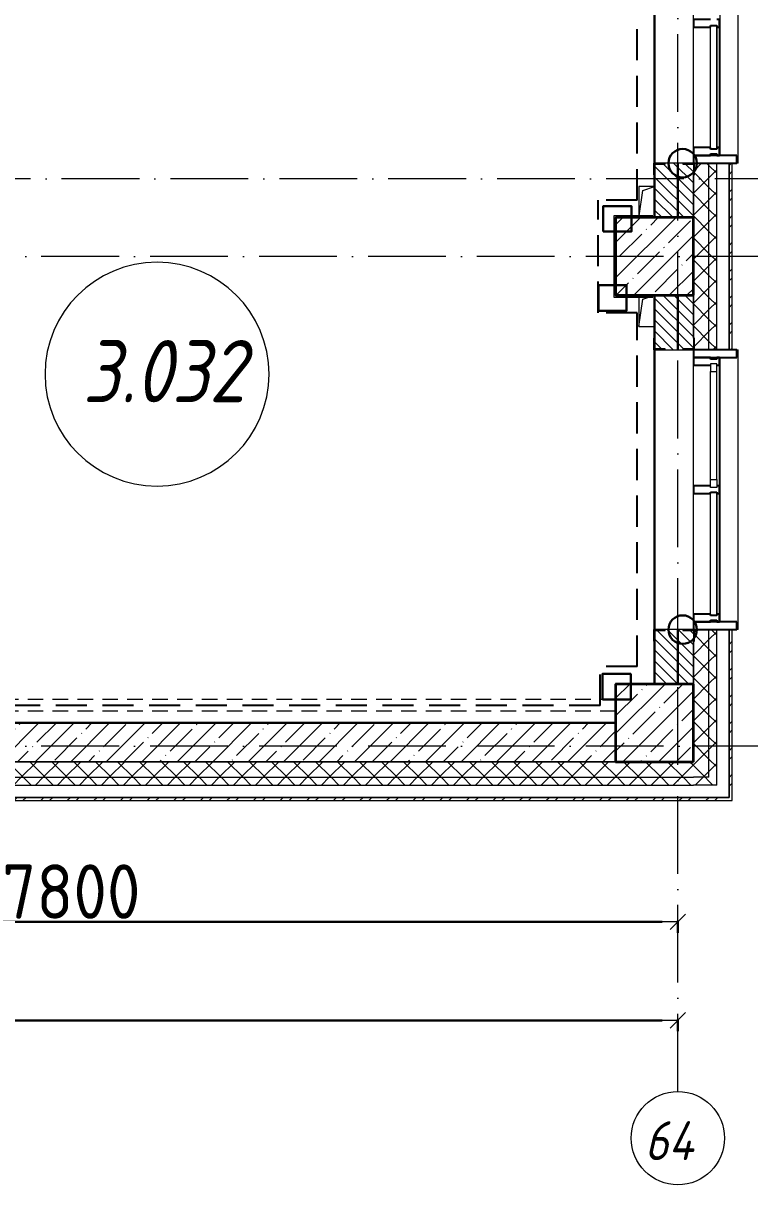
# Model space of a CAD drawing. Header units: millimetres. Extents: x -213536 to 1564669, y -45299 to 942238.
# Drawn here: x 529983 to 534654, y 422415 to 429885 of the extents above; entities that cross this region are included whole.
import ezdxf

# ---------------------------------------------------------------- set-up
doc = ezdxf.new("R2010")
doc.units = ezdxf.units.MM
for name, pattern in [('200_ШТРИХ_ш1п0_6_', [160, 100, -60]), ('50_200_ШТРИХ_1Т_ш5_п1_п1_', [700, 500, -100, 0, -100]), ('Штрих короткий', [300, 150, -150]), ('Штриховая _2 мм - 1 мм_', [300, 200, -100])]:
    doc.linetypes.add(name, pattern=pattern)
for name, color, linetype, lineweight in [('0-1', 7, 'Continuous', 5), ('0-2', 7, 'Continuous', 9), ('2.1) ПГП окна 2.8 м', 5, 'Continuous', 30), ('3) ЖБ 4м', 3, 'Continuous', 30), ('3.1) ЖБ окна 1.2 м', 102, 'Continuous', 30), ('4) Метл уголки', 6, 'Continuous', 30), ('5) Швы', 2, 'Continuous', 30), ('Импосты витража', 7, 'Continuous', 9), ('Импосты витража-1', 7, 'Continuous', 25), ('Каркас_Импост', 7, 'Continuous', 13), ('Линии-1', 7, '200_ШТРИХ_ш1п0_6_', 9), ('Марки помещений', 7, 'Continuous', 9), ('Несущие колонны', 7, 'Continuous', 9), ('Несущие колонны-1', 7, 'Continuous', 35), ('Обобщенные модели', 7, 'Continuous', 9), ('Общие ребра', 7, 'Continuous', 9), ('Окна', 7, 'Continuous', 9), ('Оси', 7, 'Continuous', 9), ('Оси-1', 7, 'Continuous', 20), ('Оси-2', 7, '50_200_ШТРИХ_1Т_ш5_п1_п1_', 9), ('Остекление-1', 7, 'Continuous', 9), ('Перемычка-1', 7, 'Штрих короткий', 9), ('Размеры', 7, 'Continuous', 15), ('Стены', 7, 'Continuous', 9), ('Стены-1', 7, 'Continuous', 13), ('Штриховка разреза-1', 7, 'Continuous', 9)]:
    doc.layers.add(name, color=color, linetype=linetype, lineweight=lineweight)
doc.layers.add('Каркас_Импост-2', color=7, linetype='Continuous', lineweight=9, true_color=0xaaaaaa)
doc.layers.add('СТ-1_1', color=7, linetype='Штриховая _2 мм - 1 мм_', lineweight=90, true_color=0x888888)
doc.layers.get('0-2').off()
doc.styles.add('ISOCPEUR_I_1', font='isocpeui.ttf', dxfattribs={"width": 0.85, "height": 2.5})
doc.styles.add('ISOCPEUR_I_2', font='isocpeui.ttf', dxfattribs={"width": 0.85, "height": 2.3})
doc.styles.add('СПДС', font='isocpeur.ttf', dxfattribs={"width": 0.9})
doc.dimstyles.new('Размера А3', dxfattribs={"dimtxt": 200, "dimasz": 100, "dimexe": 70, "dimexo": 100, "dimgap": 20, "dimtad": 1, "dimdec": 0, "dimrnd": 10, "dimzin": 0, "dimdsep": 46, "dimtxsty": 'СПДС', "dimblk": 'ARROWHEAD_6', "dimcen": 1, "dimclrd": 256, "dimclre": 256, "dimclrt": 256, "dimazin": 0, "dimtfac": 1, "dimtdec": 0, "dimtmove": 2, "dimatfit": 3, "dimfxl": 1, "dimtolj": 1, "dimtzin": 0, "dimarcsym": 0})
pattern_1 = [(45, (0, 0), (-70.71068, 70.71068), []), (135, (0, 0), (-70.71068, -70.71068), [])]
pattern_2 = [(135, (0, 0), (-35.35534, -35.35534), [])]
pattern_3 = [(45, (0, 0), (-85.53659, 85.53659), []), (45, (57.02, 0), (-85.53659, 85.53659), [])]

# ---------------------------------------------------------------- blocks, each defined once
blk = doc.blocks.new('Ось сетки - Круг_Ø6_00__ISO-2_5_0_9K_-16731441-АИ2_03_План отделки стен 3-го этажа _Часть 2_')
at = {"layer": 'Оси-1'}
blk.add_circle((0, 0), 3, dxfattribs=at)
blk = doc.blocks.new('ARROWHEAD_6')
at = {"color": 0, "linetype": 'Continuous'}
for p, q in [((0, 0), (-1, 0)), ((-0.5, -0.5), (0.5, 0.5))]:
    blk.add_line(p, q, dxfattribs=at)
blk = doc.blocks.new('*D4742')
at = {"layer": 'Defpoints', "color": 0, "transparency": 16777216}
for p in [(526392.1, 424211.7), (534192.1, 424211.7), (534192.1, 424105.6)]:
    blk.add_point(p, dxfattribs=at)
at = {"layer": 'Размеры', "lineweight": -2, "transparency": 16777216}
for p, q in [((526392.1, 424111.7), (526392.1, 424035.6)), ((534192.1, 424111.7), (534192.1, 424035.6)), ((526492.1, 424105.6), (534092.1, 424105.6))]:
    blk.add_line(p, q, dxfattribs=at)
at = {"layer": 'Размеры', "lineweight": -2, "transparency": 16777216, "xscale": 100, "yscale": 100, "zscale": 100, "rotation": 180}
blk.add_blockref('ARROWHEAD_6', (526392.1, 424105.6), dxfattribs=at)
at = {"layer": 'Размеры', "lineweight": -2, "transparency": 16777216, "xscale": 100, "yscale": 100, "zscale": 100}
blk.add_blockref('ARROWHEAD_6', (534192.1, 424105.6), dxfattribs=at)
at = {"layer": 'Размеры', "transparency": 16777216, "insert": (530292.1, 424300.6), "char_height": 350, "width": 2.488, "attachment_point": 5, "style": 'СПДС'}
blk.add_mtext('\\A1;7800', dxfattribs=at)
blk = doc.blocks.new('*D4743')
at = {"layer": 'Defpoints', "color": 0, "transparency": 16777216}
for p in [(430692.1, 423578.1), (534192.1, 423578.1), (534192.1, 423472.1)]:
    blk.add_point(p, dxfattribs=at)
at = {"layer": 'Размеры', "lineweight": -2, "transparency": 16777216}
for p, q in [((430692.1, 423478.1), (430692.1, 423402.1)), ((430792.1, 423472.1), (534092.1, 423472.1)), ((534192.1, 423478.1), (534192.1, 423402.1))]:
    blk.add_line(p, q, dxfattribs=at)
at = {"layer": 'Размеры', "lineweight": -2, "transparency": 16777216, "xscale": 100, "yscale": 100, "zscale": 100, "rotation": 180}
blk.add_blockref('ARROWHEAD_6', (430692.1, 423472.1), dxfattribs=at)
at = {"layer": 'Размеры', "lineweight": -2, "transparency": 16777216, "xscale": 100, "yscale": 100, "zscale": 100}
blk.add_blockref('ARROWHEAD_6', (534192.1, 423472.1), dxfattribs=at)
at = {"layer": 'Размеры', "transparency": 16777216, "insert": (482442.1, 423667.1), "char_height": 350, "width": 3.544, "attachment_point": 5, "style": 'СПДС'}
blk.add_mtext('\\A1;103500', dxfattribs=at)
blk = doc.blocks.new('BSC_Колонна _Прямоугольная - 500х500-V19-АИ2_03_План отделки стен 3-го этажа _Часть 2_')
at = {"layer": 'Несущие колонны'}
h = blk.add_hatch(dxfattribs=at)
h.set_pattern_fill('FP_27', color=256, style=0, pattern_type=2)
h.set_pattern_definition([(45, (-103350, -150), (-114.04925, 114.04925), []), (45, (-103235.95, -150), (-114.04925, 114.04925), [201.613, -40.323, 3.353, -36.97])])
h.paths.add_polyline_path([(-250, -250), (250, -250), (250, 250), (-250, 250)], flags=0)
at = {"layer": 'Несущие колонны-1'}
for p, q in [((250, 250), (-250, 250)), ((-250, 250), (-250, -250)), ((250, -250), (250, 250)), ((-250, -250), (250, -250))]:
    blk.add_line(p, q, dxfattribs=at)
blk = doc.blocks.new('BSC_Колонна _Прямоугольная - 500х500-V76-АИ2_03_План отделки стен 3-го этажа _Часть 2_')
at = {"layer": 'Несущие колонны'}
h = blk.add_hatch(dxfattribs=at)
h.set_pattern_fill('FP_86', color=256, style=0, pattern_type=2)
h.set_pattern_definition([(45, (-103350, -3150), (-114.04925, 114.04925), []), (45, (-103235.95, -3150), (-114.04925, 114.04925), [201.613, -40.323, 3.353, -36.97])])
h.paths.add_polyline_path([(-229.1, -250), (250, -250), (250, 250), (-250, 250), (-250, -250)], flags=0)
at = {"layer": 'Несущие колонны-1'}
for p, q in [((250, 250), (-250, 250)), ((-250, 250), (-250, -250)), ((250, -250), (250, 250)), ((-250, -250), (250, -250))]:
    blk.add_line(p, q, dxfattribs=at)
blk = doc.blocks.new('PNS_Панель прямоугольная2 - Нр_Стекло - 40мм-26243474-АИ2_03_План отделки стен 3-го этажа _Часть 2_')
at = {"layer": 'Каркас_Импост'}
for p, q in [((-397.5, 0), (-397.5, 40)), ((-397.5, 40), (-347.5, 40)), ((-347.5, 40), (-347.5, 0)), ((397.5, 40), (347.5, 40)), ((347.5, 40), (347.5, 0)), ((397.5, 0), (397.5, 40)), ((-347.5, 0), (-397.5, 0)), ((347.5, 0), (397.5, 0))]:
    blk.add_line(p, q, dxfattribs=at)
at = {"layer": 'Каркас_Импост-2'}
for p, q in [((-347.5, 40), (347.5, 40)), ((-347.5, 0), (347.5, 0))]:
    blk.add_line(p, q, dxfattribs=at)
blk = doc.blocks.new('Прямоугольный импост - Импост структурный с накладкой - 150мм-25647633-АИ2_03_План отделки стен 3-го этажа _Часть 2_')
at = {"layer": 'Импосты витража-1'}
for p, q in [((-25, 0), (-25, 17)), ((-25, 17), (25, 17)), ((-15, 0), (-25, 0)), ((-15, -40), (-15, 0)), ((25, 17), (25, 0)), ((-25, -150), (-25, -40)), ((-25, -40), (-15, -40)), ((25, -40), (25, -150)), ((25, -150), (-25, -150))]:
    blk.add_line(p, q, dxfattribs=at)
blk = doc.blocks.new('Прямоугольный импост - Импост структурный с накладкой - 150мм-25647642-АИ2_03_План отделки стен 3-го этажа _Часть 2_')
at = {"layer": 'Импосты витража'}
for p, q in [((27275, -100), (28050, -100)), ((27275, -267), (28050, -267))]:
    blk.add_line(p, q, dxfattribs=at)
blk = doc.blocks.new('Прямоугольный импост - Импост структурный с накладкой - 150мм-V161-АИ2_03_План отделки стен 3-го этажа _Часть 2_')
at = {"layer": 'Импосты витража-1'}
for p, q in [((-25, 0), (-25, 17)), ((-25, 17), (25, 17)), ((25, 0), (15, 0)), ((15, 0), (15, -40)), ((25, 17), (25, 0)), ((-25, -150), (-25, -40)), ((15, -40), (25, -40)), ((25, -40), (25, -150)), ((25, -150), (-25, -150))]:
    blk.add_line(p, q, dxfattribs=at)
blk = doc.blocks.new('PNS_Панель прямоугольная1 - Нр_Стекло - 40мм-25259299-АИ2_03_План отделки стен 3-го этажа _Часть 2_')
at = {"layer": 'Остекление-1'}
for p, q in [((-387.5, 40), (387.5, 40)), ((-397.5, 0), (397.5, 0)), ((387.5, 0), (-387.5, 0))]:
    blk.add_line(p, q, dxfattribs=at)
blk = doc.blocks.new('Прямоугольный импост - Импост структурный с накладкой - 150мм-25647644-АИ2_03_План отделки стен 3-го этажа _Часть 2_')
at = {"layer": 'Импосты витража-1'}
for p, q in [((-25, 0), (-25, 17)), ((-25, 17), (25, 17)), ((-15, 0), (-25, 0)), ((-15, -40), (-15, 0)), ((25, 0), (15, 0)), ((15, 0), (15, -40)), ((25, 17), (25, 0)), ((-25, -150), (-25, -40)), ((-25, -40), (-15, -40)), ((15, -40), (25, -40)), ((25, -40), (25, -150)), ((25, -150), (-25, -150))]:
    blk.add_line(p, q, dxfattribs=at)
blk = doc.blocks.new('Прямоугольный импост - Откос НВФ_50х280 мм-V169-АИ2_03_План отделки стен 3-го этажа _Часть 2_')
at = {"layer": 'Импосты витража-1'}
for p, q in [((-50, 130), (0, 130)), ((-50, -150), (-50, 130)), ((0, 130), (0, -144)), ((0, -150), (-50, -150))]:
    blk.add_line(p, q, dxfattribs=at)
blk = doc.blocks.new('Прямоугольный импост - Откос НВФ_50х280 мм-25993838-АИ2_03_План отделки стен 3-го этажа _Часть 2_')
at = {"layer": 'Импосты витража-1'}
for p, q in [((0, 130), (-50, 130)), ((-50, 130), (-50, -150)), ((0, -144), (0, 130)), ((-50, -150), (0, -150))]:
    blk.add_line(p, q, dxfattribs=at)
blk = doc.blocks.new('Проем_Дверь_Прямоугольный - 1800х2700h_оконные проемы-25805030-АИ2_03_План отделки стен 3-го этажа _Часть 2_')
at = {"layer": 'Перемычка-1'}
for p, q in [((900, 125), (-900, 125)), ((900, -125), (-900, -125))]:
    blk.add_line(p, q, dxfattribs=at)
blk = doc.blocks.new('Фахверк_СКБ_Уголок - 250_2700-27497298-АИ2_03_План отделки стен 3-го этажа _Часть 2_')
at = {"layer": 'Обобщенные модели'}
for p, q in [((200, 181), (125, 181)), ((125, 181), (125, 106)), ((131, 106), (131, 175)), ((131, 175), (200, 175)), ((200, 175), (200, 181)), ((125, 106), (131, 106)), ((131, -6), (125, -6)), ((125, -6), (125, -81)), ((131, -75), (131, -6)), ((125, -81), (200, -81)), ((200, -75), (131, -75)), ((200, -81), (200, -75))]:
    blk.add_line(p, q, dxfattribs=at)
blk = doc.blocks.new('AR_Отверстие прямоугольное _в плите_ - AR_Отверстие прямоугольное _в плите_-V224-АИ2_03_План отделки стен 3-го этажа _Часть 2_')
at = {"layer": 'Обобщенные модели'}
for p, q in [((-50, 88), (-50, -100)), ((-50, -100), (-25, 75)), ((-25, 75), (14, 88)), ((-50, -100), (50, -100))]:
    blk.add_line(p, q, dxfattribs=at)
blk = doc.blocks.new('AR_Отверстие прямоугольное _в плите_ - AR_Отверстие прямоугольное _в плите_-V233-АИ2_03_План отделки стен 3-го этажа _Часть 2_')
at = {"layer": 'Обобщенные модели'}
for p, q in [((50, 100), (-50, 100)), ((-50, 100), (-50, -88)), ((-48.3, -88), (-25, 75)), ((-25, 75), (50, 100))]:
    blk.add_line(p, q, dxfattribs=at)
blk = doc.blocks.new('Отлив_СКБ - Отлив витража_120_НВФ-31885687-АИ2_03_План отделки стен 3-го этажа _Часть 2_')
at = {"layer": 'Окна'}
for p, q in [((1750, -2), (50, -2)), ((0, -120), (0, -113)), ((0, -120), (1800, -120)), ((1800, -113), (1800, -120))]:
    blk.add_line(p, q, dxfattribs=at)
blk = doc.blocks.new('0125-Р-ОО-Ш2-АР-о_23_10_2024_rvt-1-АИ2_03_План отделки стен 3-го этажа _Часть 2_')
at = {"layer": 'Штриховка разреза-1'}
h = blk.add_hatch(dxfattribs=at)
h.set_pattern_fill('FP_81', color=256, style=0, pattern_type=2)
h.set_pattern_definition(pattern_1)
h.paths.add_polyline_path([(103700, -200), (103700, 750), (103606, 750), (103606, 675), (103600, 675), (103600, -200)], flags=0)
h.paths.add_polyline_path([(103700, 2550), (103700, 3750), (103606, 3750), (103606, 3675), (103600, 3675), (103600, 2625), (103606, 2625), (103606, 2550)], flags=0)
h.paths.add_polyline_path([(103700, 5550), (103700, 6750), (103606, 6750), (103606, 6675), (103600, 6675), (103600, 5625), (103606, 5625), (103606, 5550)], flags=0)
h.paths.add_polyline_path([(103700, 8550), (103700, 9750), (103606, 9750), (103606, 9675), (103600, 9675), (103600, 8625), (103606, 8625), (103606, 8550)], flags=0)
h.paths.add_polyline_path([(103700, 11550), (103700, 12750), (103606, 12750), (103606, 12675), (103600, 12675), (103600, 11625), (103606, 11625), (103606, 11550)], flags=0)
h.paths.add_polyline_path([(103606, 17550), (103700, 17550), (103700, 18750), (103606, 18750), (103606, 18675), (103600, 18675), (103600, 17625), (103606, 17625), (103606, 17556)], flags=0)
h.paths.add_polyline_path([(103700, 20550), (103700, 21750), (103606, 21750), (103606, 21675), (103600, 21675), (103600, 20625), (103606, 20625), (103606, 20550)], flags=0)
h.paths.add_polyline_path([(103700, 23550), (103700, 24750), (103606, 24750), (103606, 24675), (103600, 24675), (103600, 23625), (103606, 23625), (103606, 23550)], flags=0)
h.paths.add_polyline_path([(103606, 26550), (103700, 26550), (103700, 27750), (103606, 27750), (103606, 27675), (103600, 27675), (103600, 26625), (103606, 26625), (103606, 26556)], flags=0)
h.paths.add_polyline_path([(103606, 29550), (103700, 29550), (103700, 30750), (103606, 30750), (103606, 30675), (103600, 30675), (103600, 29625), (103606, 29625), (103606, 29556)], flags=0)
h.paths.add_polyline_path([(103700, 35550), (103700, 36750), (103606, 36750), (103606, 36675), (103600, 36675), (103600, 35625), (103606, 35625), (103606, 35550)], flags=0)
h.paths.add_polyline_path([(103606, 38550), (103700, 38550), (103700, 39750), (103606, 39750), (103606, 39675), (103600, 39675), (103600, 38625), (103606, 38625), (103606, 38556)], flags=0)
h.paths.add_polyline_path([(103606, 41550), (103700, 41550), (103700, 42750), (103606, 42750), (103606, 42675), (103600, 42675), (103600, 41625), (103606, 41625), (103606, 41556)], flags=0)
h.paths.add_polyline_path([(103700, 47550), (103700, 48615), (103600, 48615), (103600, 47625), (103606, 47625), (103606, 47550)], flags=0)
h = blk.add_hatch(dxfattribs=at)
h.set_pattern_fill('FP_81', color=256, style=0, pattern_type=2)
h.set_pattern_definition(pattern_1)
h.paths.add_polyline_path([(103700, -250), (103750, -250), (103750, 750), (103700, 750), (103700, -200)], flags=0)
h.paths.add_polyline_path([(103750, 2550), (103750, 3750), (103700, 3750), (103700, 2550)], flags=0)
h.paths.add_polyline_path([(103700, 5550), (103750, 5550), (103750, 6750), (103700, 6750), (103700, 6024.8)], flags=0)
h.paths.add_polyline_path([(103700, 8550), (103750, 8550), (103750, 9750), (103700, 9750), (103700, 8797)], flags=0)
h.paths.add_polyline_path([(103750, 11550), (103750, 12750), (103700, 12750), (103700, 11550)], flags=0)
h.paths.add_polyline_path([(103700, 17550), (103750, 17550), (103750, 18750), (103700, 18750), (103700, 18037.6)], flags=0)
h.paths.add_polyline_path([(103700, 20550), (103750, 20550), (103750, 21750), (103700, 21750), (103700, 20809.8)], flags=0)
h.paths.add_polyline_path([(103700, 23550), (103750, 23550), (103750, 24750), (103700, 24750), (103700, 23581.9)], flags=0)
h.paths.add_polyline_path([(103750, 26550), (103750, 27750), (103700, 27750), (103700, 26550)], flags=0)
h.paths.add_polyline_path([(103750, 29550), (103750, 30750), (103700, 30750), (103700, 29550)], flags=0)
h.paths.add_polyline_path([(103700, 35550), (103750, 35550), (103750, 36750), (103700, 36750), (103700, 35594.7)], flags=0)
h.paths.add_polyline_path([(103700, 38550), (103750, 38550), (103750, 39750), (103700, 39750), (103700, 39291)], flags=0)
h.paths.add_polyline_path([(103750, 41550), (103750, 42750), (103700, 42750), (103700, 41550)], flags=0)
h.paths.add_polyline_path([(103750, 47550), (103750, 48615), (103700, 48615), (103700, 47550)], flags=0)
h = blk.add_hatch(dxfattribs=at)
h.set_pattern_fill('FP_80', color=256, style=0, pattern_type=2)
h.set_pattern_definition(pattern_3)
h.paths.add_polyline_path([(103830, -350), (103850, -350), (103850, 750), (103830, 750), (103830, -330)], flags=0)
h.paths.add_polyline_path([(103850, 2550), (103850, 3750), (103830, 3750), (103830, 2550)], flags=0)
h.paths.add_polyline_path([(103850, 5550), (103850, 6750), (103830, 6750), (103830, 5550)], flags=0)
h.paths.add_polyline_path([(103850, 8550), (103850, 9750), (103830, 9750), (103830, 8550)], flags=0)
h.paths.add_polyline_path([(103830, 11550), (103850, 11550), (103850, 12750), (103830, 12750), (103830, 11569.1)], flags=0)
h.paths.add_polyline_path([(103850, 17550), (103850, 18750), (103830, 18750), (103830, 17550)], flags=0)
h.paths.add_polyline_path([(103830, 20550), (103850, 20550), (103850, 21750), (103830, 21750), (103830, 20809.8)], flags=0)
h.paths.add_polyline_path([(103850, 23550), (103850, 24750), (103830, 24750), (103830, 23550)], flags=0)
h.paths.add_polyline_path([(103850, 26550), (103850, 27750), (103830, 27750), (103830, 26550)], flags=0)
h.paths.add_polyline_path([(103830, 29550), (103850, 29550), (103850, 30750), (103830, 30750), (103830, 30050.4)], flags=0)
h.paths.add_polyline_path([(103830, 35550), (103850, 35550), (103850, 36750), (103830, 36750), (103830, 35594.7)], flags=0)
h.paths.add_polyline_path([(103830, 38550), (103850, 38550), (103850, 39750), (103830, 39750), (103830, 39291)], flags=0)
h.paths.add_polyline_path([(103830, 41550), (103850, 41550), (103850, 42750), (103830, 42750), (103830, 42063.2)], flags=0)
h.paths.add_polyline_path([(103830, 47550), (103850, 47550), (103850, 48615), (103830, 48615), (103830, 47607.5)], flags=0)
h = blk.add_hatch(dxfattribs=at)
h.set_pattern_fill('FP_1', color=256, style=0, pattern_type=2)
h.set_pattern_definition(pattern_2)
h.paths.add_polyline_path([(103600, 3400), (103600, 3744), (103531, 3744), (103531, 3750), (103419, 3750), (103419, 3744), (103350, 3744), (103350, 3400)], flags=0)
h.paths.add_polyline_path([(103531, 5550), (103531, 5556), (103600, 5556), (103600, 6744), (103531, 6744), (103531, 6750), (103419, 6750), (103419, 6744), (103350, 6744), (103350, 5556), (103419, 5556), (103419, 5550)], flags=0)
h.paths.add_polyline_path([(103531, 8550), (103531, 8556), (103600, 8556), (103600, 8900), (103350, 8900), (103350, 8556), (103419, 8556), (103419, 8550)], flags=0)
h = blk.add_hatch(dxfattribs=at)
h.set_pattern_fill('FP_1', color=256, style=0, pattern_type=2)
h.set_pattern_definition(pattern_2)
h.paths.add_polyline_path([(103600, 400), (103600, 744), (103531, 744), (103531, 750), (103419, 750), (103419, 744), (103350, 744), (103350, 400)], flags=0)
h.paths.add_polyline_path([(103531, 2550), (103531, 2556), (103600, 2556), (103600, 2900), (103350, 2900), (103350, 2556), (103419, 2556), (103419, 2550)], flags=0)
h = blk.add_hatch(dxfattribs=at)
h.set_pattern_fill('FP_2', color=256, style=0, pattern_type=2)
h.set_pattern_definition([(45, (0, 0), (-114.04925, 114.04925), []), (45, (114.05, 0), (-114.04925, 114.04925), [201.612, -40.322, 3.353, -36.97])])
h.paths.add_polyline_path([(103100, -100), (103100, 150), (96100, 150), (96100, -100), (102188.9, -100)], flags=0)
h = blk.add_hatch(dxfattribs=at)
h.set_pattern_fill('FP_81', color=256, style=0, pattern_type=2)
h.set_pattern_definition(pattern_1)
h.paths.add_polyline_path([(102188.9, -200), (103600, -200), (103600, -100), (94575, -100), (94575, -106), (94500, -106), (94500, -200), (98460.9, -200)], flags=0)
h.paths.add_polyline_path([(91850, -200), (92700, -200), (92700, -106), (92625, -106), (92625, -100), (84750, -100), (84750, -200), (91350, -200)], flags=0)
h.paths.add_polyline_path([(83549.1, -200), (83750, -200), (83750, -100), (82625, -100), (82625, -106), (82550, -106), (82550, -200), (82617.1, -200)], flags=0)
h.paths.add_polyline_path([(80675, -200), (80750, -200), (80750, -106), (80675, -106), (80675, -100), (79625, -100), (79625, -106), (79550, -106), (79550, -200), (79821.1, -200)], flags=0)
h.paths.add_polyline_path([(77750, -200), (77750, -100), (76625, -100), (76625, -106), (76550, -106), (76550, -200), (77250, -200)], flags=0)
h.paths.add_polyline_path([(73425, -200), (74750, -200), (74750, -100), (73425, -100), (73425, -106), (73350, -106), (73350, -200), (73356, -200)], flags=0)
h.paths.add_polyline_path([(70350, -200), (71550, -200), (71550, -106), (71475, -106), (71475, -100), (70425, -100), (70425, -106), (70350, -106)], flags=0)
h.paths.add_polyline_path([(67356, -200), (68550, -200), (68550, -100), (67425, -100), (67425, -106), (67350, -106), (67350, -200)], flags=0)
h.paths.add_polyline_path([(64909.2, -200), (65550, -200), (65550, -106), (65475, -106), (65475, -100), (64425, -100), (64425, -106), (64350, -106), (64350, -200)], flags=0)
h.paths.add_polyline_path([(62200, -200), (62550, -200), (62550, -106), (62475, -106), (62475, -100), (61425, -100), (61425, -106), (61350, -106), (61350, -200), (62113.2, -200)], flags=0)
h.paths.add_polyline_path([(59550, -200), (59550, -106), (59475, -106), (59475, -100), (58425, -100), (58425, -106), (58350, -106), (58350, -200), (59317.3, -200)], flags=0)
h.paths.add_polyline_path([(56521.3, -200), (56550, -200), (56550, -106), (56475, -106), (56475, -100), (55425, -100), (55425, -106), (55350, -106), (55350, -200), (55589.3, -200)], flags=0)
h.paths.add_polyline_path([(52350, -200), (53550, -200), (53550, -106), (53475, -106), (53475, -100), (52425, -100), (52425, -106), (52350, -106)], flags=0)
h.paths.add_polyline_path([(47475, -200), (47550, -200), (47550, -106), (47475, -106), (47475, -100), (46425, -100), (46425, -106), (46350, -106), (46350, -200), (47201.4, -200)], flags=0)
h.paths.add_polyline_path([(44405.4, -200), (44550, -200), (44550, -106), (44475, -106), (44475, -100), (43425, -100), (43425, -106), (43350, -106), (43350, -200), (43473.4, -200)], flags=0)
h.paths.add_polyline_path([(41550, -200), (41550, -106), (41475, -105.4), (41475, -100), (40150, -100), (40150, -200), (41544, -200)], flags=0)
h.paths.add_polyline_path([(38350, -200), (38350, -106), (38275, -106), (38275, -100), (37150, -100), (37150, -200), (37881.4, -200)], flags=0)
h.paths.add_polyline_path([(34153.5, -200), (35350, -200), (35350, -106), (35275, -106), (35275, -100), (34225, -100), (34225, -106), (34150, -106), (34150, -200)], flags=0)
h.paths.add_polyline_path([(32275, -200), (32350, -200), (32350, -106), (32275, -106), (32275, -100), (31150, -100), (31150, -200), (31650, -200)], flags=0)
h.paths.add_polyline_path([(28650, -200), (29350, -200), (29350, -106), (29275, -106), (29275, -100), (28150, -100), (28150, -200), (28561.5, -200)], flags=0)
h.paths.add_polyline_path([(25299.5, -200), (26350, -200), (26350, -106), (26275, -106), (26275, -100), (25225, -100), (25225, -106), (25150, -106), (25150, -200), (25225, -200)], flags=0)
h.paths.add_polyline_path([(17350, -200), (17350, -106), (17275, -106), (17275, -100), (16225, -100), (16225, -106), (16150, -106), (16150, -200), (17250, -200)], flags=0)
h.paths.add_polyline_path([(15150, -200), (15150, -106), (15075, -106), (15075, -100), (9825, -100), (9825, -106), (9750, -106), (9750, -200), (14581.6, -200)], flags=0)
h.paths.add_polyline_path([(8057.7, -200), (8750, -200), (8750, -106), (8675, -106), (8675, -100), (-100, -100), (-100, -200), (7125.7, -200)], flags=0)
h = blk.add_hatch(dxfattribs=at)
h.set_pattern_fill('FP_81', color=256, style=0, pattern_type=2)
h.set_pattern_definition(pattern_1)
h.paths.add_polyline_path([(103120.9, -250), (103700, -250), (103700, -200), (94500, -200), (94500, -250), (102188.9, -250)], flags=0)
h.paths.add_polyline_path([(92700, -250), (92700, -200), (84750, -200), (84750, -250), (91937, -250)], flags=0)
h.paths.add_polyline_path([(83549.1, -250), (83750, -250), (83750, -200), (82550, -200), (82550, -250), (82617.1, -250)], flags=0)
h.paths.add_polyline_path([(79821.1, -250), (80750, -250), (80750, -200), (79550, -200), (79550, -250)], flags=0)
h.paths.add_polyline_path([(77750, -250), (77750, -200), (76550, -200), (76550, -250), (77025.1, -250)], flags=0)
h.paths.add_polyline_path([(74229.1, -250), (74750, -250), (74750, -200), (73350, -200), (73350, -250)], flags=0)
h.paths.add_polyline_path([(70501.2, -250), (71550, -250), (71550, -200), (70350, -200), (70350, -250)], flags=0)
h.paths.add_polyline_path([(68550, -250), (68550, -200), (67350, -200), (67350, -250), (67705.2, -250)], flags=0)
h.paths.add_polyline_path([(64909.2, -250), (65550, -250), (65550, -200), (64350, -200), (64350, -250)], flags=0)
h.paths.add_polyline_path([(62550, -250), (62550, -200), (61350, -200), (61350, -250), (62113.2, -250)], flags=0)
h.paths.add_polyline_path([(59317.3, -250), (59550, -250), (59550, -200), (58350, -200), (58350, -250)], flags=0)
h.paths.add_polyline_path([(56521.3, -250), (56550, -250), (56550, -200), (55350, -200), (55350, -250), (55589.3, -250)], flags=0)
h.paths.add_polyline_path([(53550, -250), (53550, -200), (52350, -200), (52350, -250), (52793.3, -250)], flags=0)
h.paths.add_polyline_path([(46735.4, -250), (47550, -250), (47550, -200), (46350, -200), (46350, -250)], flags=0)
h.paths.add_polyline_path([(44550, -250), (44550, -200), (43350, -200), (43350, -250), (44405.4, -250)], flags=0)
h.paths.add_polyline_path([(41550, -250), (41550, -200), (40150, -200), (40150, -250), (40677.4, -250)], flags=0)
h.paths.add_polyline_path([(37881.4, -250), (38350, -250), (38350, -200), (37150, -200), (37150, -250), (37415.4, -250)], flags=0)
h.paths.add_polyline_path([(35085.5, -250), (35350, -250), (35350, -200), (34150, -200), (34150, -250), (34153.5, -250)], flags=0)
h.paths.add_polyline_path([(32350, -250), (32350, -200), (31150, -200), (31150, -250), (31357.5, -250)], flags=0)
h.paths.add_polyline_path([(28561.5, -250), (29350, -250), (29350, -200), (28150, -200), (28150, -250)], flags=0)
h.paths.add_polyline_path([(25765.5, -250), (26350, -250), (26350, -200), (25150, -200), (25150, -250), (25299.5, -250)], flags=0)
h.paths.add_polyline_path([(17350, -250), (17350, -200), (16150, -200), (16150, -250), (16445.6, -250)], flags=0)
h.paths.add_polyline_path([(14581.6, -250), (15150, -250), (15150, -200), (9750, -200), (9750, -250), (12717.6, -250)], flags=0)
h.paths.add_polyline_path([(8057.7, -250), (8750, -250), (8750, -200), (-200, -200), (-200, -250), (7125.7, -250)], flags=0)
h = blk.add_hatch(dxfattribs=at)
h.set_pattern_fill('FP_80', color=256, style=0, pattern_type=2)
h.set_pattern_definition(pattern_3)
h.paths.add_polyline_path([(103830, -350), (103830, -330), (94500, -330), (94500, -350), (103120.9, -350)], flags=0)
h.paths.add_polyline_path([(92700, -350), (92700, -330), (84750, -330), (84750, -350), (91937, -350)], flags=0)
h.paths.add_polyline_path([(83549.1, -350), (83750, -350), (83750, -330), (82550, -330), (82550, -350), (82617.1, -350)], flags=0)
h.paths.add_polyline_path([(80750, -350), (80750, -330), (79551, -330), (79551, -350), (79821.1, -350)], flags=0)
h.paths.add_polyline_path([(77025.1, -350), (77750, -350), (77750, -330), (76550, -330), (76550, -350)], flags=0)
h.paths.add_polyline_path([(74235, -350), (74750, -350), (74750, -330), (74235, -330)], flags=0)
at = {"layer": 'Линии-1'}
for p, q in [((103100, 300), (96100, 300)), ((103100, 225), (96100, 225))]:
    blk.add_line(p, q, dxfattribs=at)
at = {"layer": 'Общие ребра'}
for p, q in [((103700, 2550), (103700, 3750)), ((103750, 2550), (103750, 3750)), ((103600, 3675), (103600, 3400)), ((103600, 3400), (103600, 3675)), ((103600, 2900), (103600, 2625)), ((103600, 2625), (103600, 2900)), ((103700, -200), (103700, 750)), ((103750, -250), (103750, 750)), ((103600, 675), (103600, 400)), ((103600, 400), (103600, 675)), ((94500, -200), (103600, -200)), ((103700, -200), (103600, -200)), ((94500, -250), (103600, -250)), ((103700, -250), (103600, -250)), ((103750, -250), (103700, -250))]:
    blk.add_line(p, q, dxfattribs=at)
at = {"layer": 'Стены'}
for p, q in [((103350, 3750), (103350, 5550)), ((103350, 750), (103350, 2550))]:
    blk.add_line(p, q, dxfattribs=at)
at = {"layer": 'Стены-1'}
for p, q in [((103531, 3750), (103419, 3750)), ((103830, 3750), (103606, 3750)), ((103830, 2550), (103830, 3750)), ((103850, 3750), (103830, 3750)), ((103830, 3750), (103830, 2550)), ((103850, 2550), (103850, 3750)), ((103350, 3675), (103350, 3400)), ((103350, 2900), (103350, 2625)), ((103419, 2550), (103531, 2550)), ((103606, 2550), (103830, 2550)), ((103830, 2550), (103850, 2550)), ((103531, 750), (103419, 750)), ((103830, 750), (103606, 750)), ((103830, -330), (103830, 750)), ((103850, 750), (103830, 750)), ((103830, 750), (103830, -330)), ((103850, -350), (103850, 750)), ((103350, 675), (103350, 400)), ((103100, 150), (96100, 150)), ((103100, -100), (96100, -100)), ((96100, -100), (103100, -100)), ((94500, -330), (103600, -330)), ((103830, -330), (94500, -330)), ((94500, -350), (103830, -350)), ((103600, -330), (103750, -330)), ((103750, -330), (103830, -330)), ((103830, -350), (103850, -350))]:
    blk.add_line(p, q, dxfattribs=at)
at = {"layer": '0-2'}
for name, p, rotation in [('Проем_Дверь_Прямоугольный - 1800х2700h_оконные проемы-25805030-АИ2_03_План отделки стен 3-го этажа _Часть 2_', (103475, 4650), 269.9999999999999), ('Отлив_СКБ - Отлив витража_120_НВФ-31885687-АИ2_03_План отделки стен 3-го этажа _Часть 2_', (103767, 3750), 90), ('PNS_Панель прямоугольная1 - Нр_Стекло - 40мм-25259299-АИ2_03_План отделки стен 3-го этажа _Часть 2_', (103750, 4237.5), 89.9999999999975), ('Прямоугольный импост - Импост структурный с накладкой - 150мм-25647642-АИ2_03_План отделки стен 3-го этажа _Часть 2_', (103500, -23425), 89.99999999999878), ('Фахверк_СКБ_Уголок - 250_2700-27497298-АИ2_03_План отделки стен 3-го этажа _Часть 2_', (103425, 3875), 269.9999999999999), ('Прямоугольный импост - Откос НВФ_50х280 мм-25993838-АИ2_03_План отделки стен 3-го этажа _Часть 2_', (103750, 3750), 269.9999999999975), ('Фахверк_СКБ_Уголок - 250_2700-27497298-АИ2_03_План отделки стен 3-го этажа _Часть 2_', (103525, 2425), 89.9999999999999), ('Проем_Дверь_Прямоугольный - 1800х2700h_оконные проемы-25805030-АИ2_03_План отделки стен 3-го этажа _Часть 2_', (103475, 1650), 269.9999999999999), ('Отлив_СКБ - Отлив витража_120_НВФ-31885687-АИ2_03_План отделки стен 3-го этажа _Часть 2_', (103767, 750), 90), ('Прямоугольный импост - Импост структурный с накладкой - 150мм-25647642-АИ2_03_План отделки стен 3-го этажа _Часть 2_', (103500, -25600), 89.99999999999999), ('PNS_Панель прямоугольная2 - Нр_Стекло - 40мм-26243474-АИ2_03_План отделки стен 3-го этажа _Часть 2_', (103750, 2062.5), 89.9999999999975), ('Прямоугольный импост - Импост структурный с накладкой - 150мм-25647642-АИ2_03_План отделки стен 3-го этажа _Часть 2_', (103500, -26425), 89.99999999999878), ('PNS_Панель прямоугольная1 - Нр_Стекло - 40мм-25259299-АИ2_03_План отделки стен 3-го этажа _Часть 2_', (103750, 1237.5), 89.9999999999975), ('Фахверк_СКБ_Уголок - 250_2700-27497298-АИ2_03_План отделки стен 3-го этажа _Часть 2_', (103425, 875), 269.9999999999999), ('Прямоугольный импост - Откос НВФ_50х280 мм-25993838-АИ2_03_План отделки стен 3-го этажа _Часть 2_', (103750, 750), 269.9999999999975)]:
    blk.add_blockref(name, p, dxfattribs=dict(at, rotation=rotation))
at = {"layer": '0-2', "extrusion": (0, 0, -1), "rotation": 90.0000000000025}
for name, p in [('Прямоугольный импост - Импост структурный с накладкой - 150мм-25647633-АИ2_03_План отделки стен 3-го этажа _Часть 2_', (-103750, 4650)), ('Прямоугольный импост - Импост структурный с накладкой - 150мм-25647644-АИ2_03_План отделки стен 3-го этажа _Часть 2_', (-103750, 3825)), ('Прямоугольный импост - Откос НВФ_50х280 мм-V169-АИ2_03_План отделки стен 3-го этажа _Часть 2_', (-103750, 2550)), ('Прямоугольный импост - Импост структурный с накладкой - 150мм-V161-АИ2_03_План отделки стен 3-го этажа _Часть 2_', (-103750, 2475)), ('Прямоугольный импост - Импост структурный с накладкой - 150мм-25647633-АИ2_03_План отделки стен 3-го этажа _Часть 2_', (-103750, 1650)), ('Прямоугольный импост - Импост структурный с накладкой - 150мм-25647644-АИ2_03_План отделки стен 3-го этажа _Часть 2_', (-103750, 825))]:
    blk.add_blockref(name, p, dxfattribs=at)
at = {"layer": '0-2'}
for name, p in [('AR_Отверстие прямоугольное _в плите_ - AR_Отверстие прямоугольное _в плите_-V233-АИ2_03_План отделки стен 3-го этажа _Часть 2_', (103300, 3500)), ('BSC_Колонна _Прямоугольная - 500х500-V76-АИ2_03_План отделки стен 3-го этажа _Часть 2_', (103350, 3150)), ('AR_Отверстие прямоугольное _в плите_ - AR_Отверстие прямоугольное _в плите_-V224-АИ2_03_План отделки стен 3-го этажа _Часть 2_', (103300, 2800)), ('BSC_Колонна _Прямоугольная - 500х500-V19-АИ2_03_План отделки стен 3-го этажа _Часть 2_', (103350, 150))]:
    blk.add_blockref(name, p, dxfattribs=at)
blk = doc.blocks.new('AI_Марка_Помещение_х1__Общий_E___ISO-2_1K_ - Номер-16210215-АИ2_03_План отделки стен 3-го этажа _Часть 2_')
at = {"layer": 'Марки помещений'}
for start, end in [(360, 180), (180, 360)]:
    blk.add_arc((0.039, 0.312), 2.4, start, end, dxfattribs=at)
blk = doc.blocks.new('3этНиз')
at = {"layer": 'СТ-1_1', "lineweight": 25}
for p, q in [((533930.1, 428747.4), (533930.1, 434023.4)), ((533680.1, 428023.4), (533680.1, 428747.4)), ((533930.1, 428747.4), (533680.1, 428747.4)), ((533930.1, 428023.4), (533680.1, 428023.4)), ((533930.1, 425747.4), (533930.1, 428023.4)), ((533692.1, 425497.4), (533692.1, 425747.4)), ((533930.1, 425747.4), (533692.1, 425747.4)), ((533692.1, 425497.4), (526904.1, 425497.4))]:
    blk.add_line(p, q, dxfattribs=at)
at = {"layer": 'Стены-1'}
for p, q in [((533780.1, 428647.4), (533780.1, 428123.4)), ((534030.1, 428647.4), (533780.1, 428647.4)), ((533780.1, 428123.4), (534030.1, 428123.4)), ((534042.1, 428123.4), (534042.1, 428135.4))]:
    blk.add_line(p, q, dxfattribs=at)
at = {"layer": '0-1'}
blk.add_blockref('0125-Р-ОО-Ш2-АР-о_23_10_2024_rvt-1-АИ2_03_План отделки стен 3-го этажа _Часть 2_', (430692.1, 425235.4), dxfattribs=at)
at = {"layer": 'Марки помещений', "color": 3, "xscale": 300, "yscale": 300, "zscale": 99.99999999999993}
blk.add_blockref('AI_Марка_Помещение_х1__Общий_E___ISO-2_1K_ - Номер-16210215-АИ2_03_План отделки стен 3-го этажа _Часть 2_', (530831.6, 427534.7), dxfattribs=at)
at = {"layer": 'Марки помещений', "color": 114, "true_color": 0x139b48, "insert": (530365.5, 427847.7), "char_height": 400, "width": 785.654, "attachment_point": 1, "style": 'ISOCPEUR_I_2'}
blk.add_mtext('3.032', dxfattribs=at)
blk = doc.blocks.new('Ось 3 этаж')
at = {"layer": 'Оси-2'}
for p, q in [((534192.1, 423014.8), (534192.1, 477896.8)), ((535630.4, 428885.4), (428373.3, 428885.4)), ((536900.4, 428385.4), (526392.1, 428385.4)), ((536900.4, 425235.4), (428373.3, 425235.4))]:
    blk.add_line(p, q, dxfattribs=at)
at = {"layer": 'Оси-1', "xscale": 99.99999999999993, "yscale": 99.99999999999993, "zscale": 99.99999999999993}
blk.add_blockref('Ось сетки - Круг_Ø6_00__ISO-2_5_0_9K_-16731441-АИ2_03_План отделки стен 3-го этажа _Часть 2_', (534192.1, 422714.8), dxfattribs=at)
at = {"layer": 'Оси', "insert": (533978.2, 422823.5), "char_height": 250, "width": 425.696, "attachment_point": 1, "style": 'ISOCPEUR_I_1'}
blk.add_mtext('64', dxfattribs=at)
at = {"layer": 'Размеры'}
for base, p1, p2, picture, middle in [((534192.1, 424105.6), (526392.1, 424211.7), (534192.1, 424211.7), '*D4742', (530292.1, 424300.6)), ((534192.1, 423472.1), (430692.1, 423578.1), (534192.1, 423578.1), '*D4743', (482442.1, 423667.1))]:
    dim = blk.add_linear_dim(base=base, p1=p1, p2=p2, dimstyle='Размера А3', override={"dimtxt": 350}, dxfattribs=at)
    dim.commit()
    dim.dimension.update_dxf_attribs({"geometry": picture, "text_midpoint": middle})

msp = doc.modelspace()

# ---------------------------------------------------------------- linework, layer by layer
at = {"layer": '2.1) ПГП окна 2.8 м'}
for points in [[(534192.1, 428635.4), (534192.1, 428985.4)], [(534192.1, 427785.4), (534192.1, 428135.4)], [(534192.1, 425635.4), (534192.1, 425985.4)]]:
    msp.add_lwpolyline(points, dxfattribs=at)
at = {"layer": '3) ЖБ 4м'}
for points in [[(534042.1, 428135.4), (533792.1, 428135.4), (533792.1, 428635.4), (534042.1, 428635.4)], [(526492.1, 425635.4), (526792.1, 425635.4), (526792.1, 425385.4), (533792.1, 425385.4), (533792.1, 425635.4), (534042.1, 425635.4)]]:
    msp.add_lwpolyline(points, dxfattribs=at)
at = {"layer": '3.1) ЖБ окна 1.2 м'}
for points in [[(534042.1, 428635.4), (534042.1, 434135.4)], [(534042.1, 425635.4), (534042.1, 428135.4)]]:
    msp.add_lwpolyline(points, dxfattribs=at)
at = {"layer": '4) Метл уголки'}
for points in [[(533712.2, 428544.9), (533893.4, 428544.9), (533893.4, 428709.6), (533712.2, 428709.6)], [(533681.4, 428036.2), (533862.6, 428036.2), (533862.6, 428201), (533681.4, 428201)], [(533707.4, 425535.4), (533888.7, 425535.4), (533888.7, 425700.2), (533707.4, 425700.2)]]:
    msp.add_lwpolyline(points, close=True, dxfattribs=at)
at = {"layer": '5) Швы'}
for centre in [(534223.1, 428985.4), (534223.1, 425985.4)]:
    msp.add_circle(centre, 91.6, dxfattribs=at)

# ---------------------------------------------------------------- block references
at = {"color": 5, "lineweight": 30}
msp.add_blockref('Ось 3 этаж', (0, 0), dxfattribs=at)
at = {"layer": '3) ЖБ 4м'}
msp.add_blockref('3этНиз', (0, 0), dxfattribs=at)

# ---------------------------------------------------------------- texts
at = {"layer": 'Марки помещений', "color": 114, "true_color": 0x139b48, "insert": (530366.3, 427847.6), "char_height": 400, "width": 785.654, "attachment_point": 1, "style": 'ISOCPEUR_I_2'}
msp.add_mtext('3.032', dxfattribs=at)

doc.saveas('drawing.dxf')
